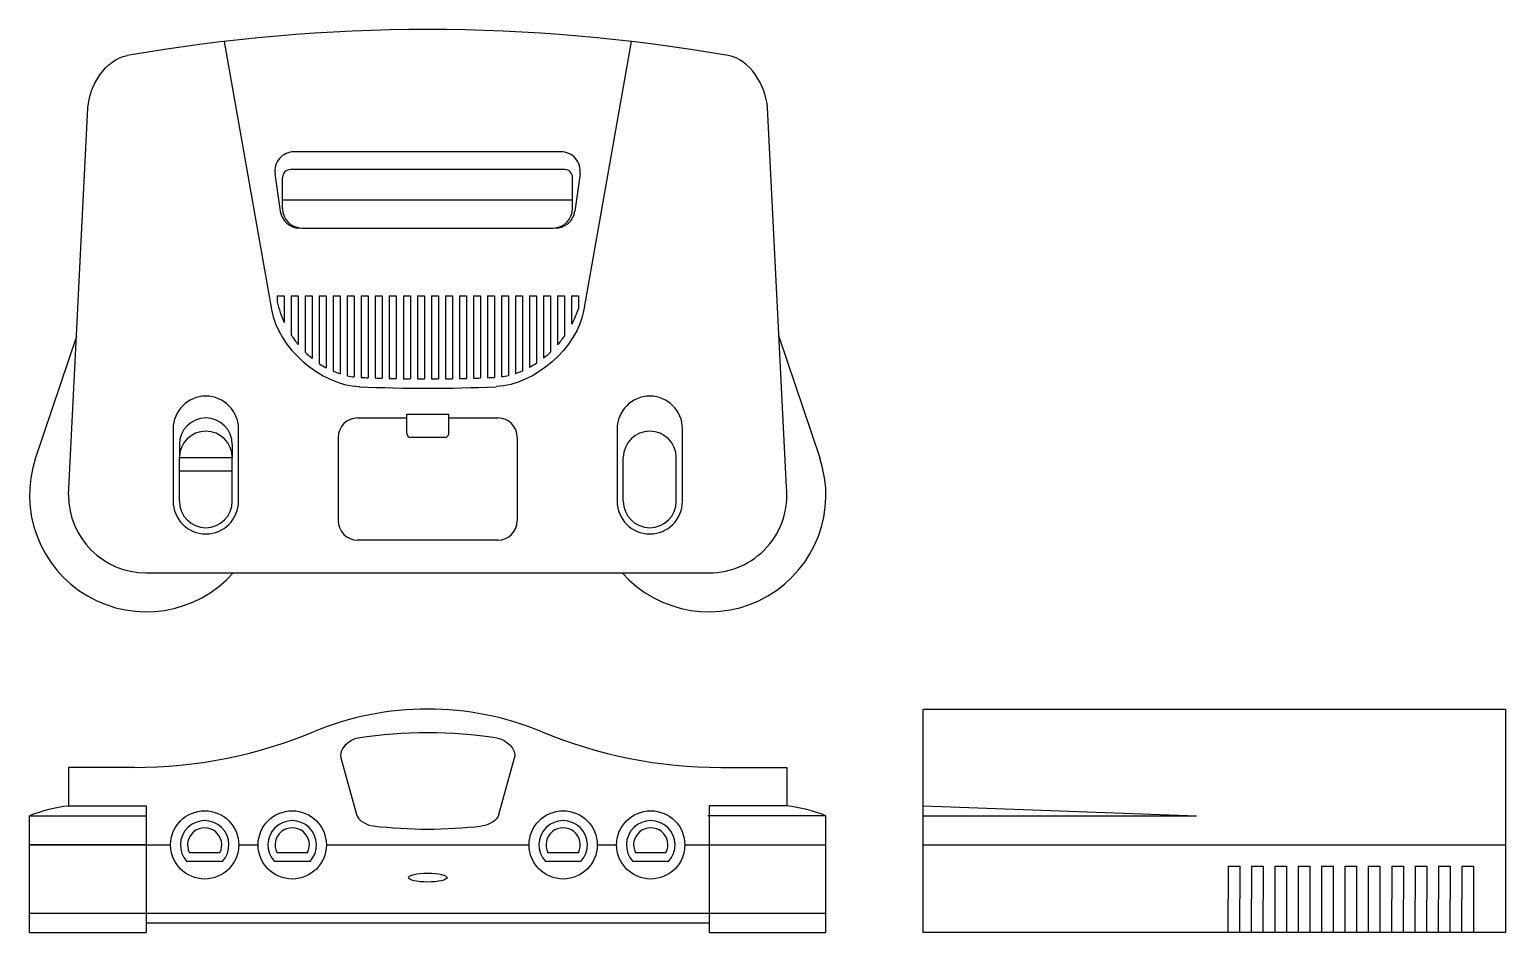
# Model space of a CAD drawing. Header units: inches. Extents: x 1 to 20, y 1 to 12.6.
import ezdxf

# ---------------------------------------------------------------- set-up
doc = ezdxf.new("R2010")
doc.units = ezdxf.units.IN
doc.header["$MEASUREMENT"] = 0

msp = doc.modelspace()

# ---------------------------------------------------------------- linework, layer by layer
for p, q in [((3.5, 12.447), (4.108, 9.002)), ((8.73, 12.447), (8.122, 9.002)), ((1.5, 6.62), (1.751, 11.595)), ((10.725, 6.721), (10.479, 11.595)), ((7.825, 11.03), (4.401, 11.03)), ((4.153, 10.745), (4.22, 10.265)), ((4.251, 10.3), (4.251, 10.7)), ((7.875, 10.8), (4.351, 10.8)), ((7.975, 10.3), (7.975, 10.7)), ((8.073, 10.745), (8.005, 10.265)), ((4.251, 10.41), (7.975, 10.41)), ((4.501, 10.05), (7.725, 10.05)), ((4.182, 9.177), (4.272, 9.177)), ((4.182, 9.177), (4.182, 9.1)), ((4.272, 9.177), (4.272, 8.837)), ((4.362, 9.177), (4.452, 9.177)), ((4.362, 9.177), (4.362, 8.675)), ((4.452, 9.177), (4.452, 8.552)), ((4.542, 9.177), (4.632, 9.177)), ((4.542, 9.177), (4.542, 8.455)), ((4.632, 9.177), (4.632, 8.375)), ((4.722, 9.177), (4.812, 9.177)), ((4.722, 9.177), (4.722, 8.309)), ((4.812, 9.177), (4.812, 8.255)), ((4.902, 9.177), (4.992, 9.177)), ((4.902, 9.177), (4.902, 8.211)), ((4.992, 9.177), (4.992, 8.177)), ((5.082, 9.177), (5.172, 9.177)), ((5.082, 9.177), (5.082, 8.152)), ((5.172, 9.177), (5.172, 8.137)), ((5.262, 9.177), (5.352, 9.177)), ((5.262, 9.177), (5.262, 8.13)), ((5.352, 9.177), (5.352, 8.126)), ((5.442, 9.177), (5.532, 9.177)), ((5.442, 9.177), (5.442, 8.123)), ((5.532, 9.177), (5.532, 8.12)), ((5.622, 9.177), (5.712, 9.177)), ((5.622, 9.177), (5.622, 8.118)), ((5.712, 9.177), (5.712, 8.116)), ((5.802, 9.177), (5.892, 9.177)), ((5.802, 9.177), (5.802, 8.114)), ((5.892, 9.177), (5.892, 8.113)), ((5.982, 9.177), (6.072, 9.177)), ((5.982, 9.177), (5.982, 8.112)), ((6.072, 9.177), (6.072, 8.112)), ((6.162, 9.177), (6.252, 9.177)), ((6.162, 9.177), (6.162, 8.112)), ((6.252, 9.177), (6.252, 8.112)), ((6.342, 9.177), (6.432, 9.177)), ((6.342, 9.177), (6.342, 8.113)), ((6.432, 9.177), (6.432, 8.114)), ((6.522, 9.177), (6.612, 9.177)), ((6.522, 9.177), (6.522, 8.116)), ((6.612, 9.177), (6.612, 8.118)), ((6.702, 9.177), (6.792, 9.177)), ((6.702, 9.177), (6.702, 8.12)), ((6.792, 9.177), (6.792, 8.123)), ((6.882, 9.177), (6.972, 9.177)), ((6.882, 9.177), (6.882, 8.127)), ((6.972, 9.177), (6.972, 8.13)), ((7.062, 9.177), (7.152, 9.177)), ((7.062, 9.177), (7.062, 8.137)), ((7.152, 9.177), (7.152, 8.153)), ((7.242, 9.177), (7.332, 9.177)), ((7.242, 9.177), (7.242, 8.178)), ((7.332, 9.177), (7.332, 8.212)), ((7.422, 9.177), (7.512, 9.177)), ((7.422, 9.177), (7.422, 8.256)), ((7.512, 9.177), (7.512, 8.31)), ((7.602, 9.177), (7.692, 9.177)), ((7.602, 9.177), (7.602, 8.376)), ((7.692, 9.177), (7.692, 8.454)), ((7.782, 9.177), (7.872, 9.177)), ((7.782, 9.177), (7.782, 8.549)), ((7.872, 9.177), (7.872, 8.665)), ((7.962, 9.177), (8.052, 9.177)), ((7.962, 9.177), (7.962, 8.813)), ((8.052, 9.177), (8.052, 9.02)), ((1.603, 8.658), (1.078, 7.097)), ((10.627, 8.658), (11.152, 7.098)), ((5.216, 7.61), (5.846, 7.61)), ((5.846, 7.41), (5.846, 7.66)), ((5.846, 7.66), (6.386, 7.66)), ((6.386, 7.41), (6.386, 7.66)), ((6.386, 7.61), (7.016, 7.61)), ((2.845, 7.47), (2.845, 6.54)), ((3.685, 6.54), (3.685, 7.47)), ((8.548, 7.47), (8.548, 6.54)), ((9.388, 6.54), (9.388, 7.47)), ((2.925, 7.27), (2.925, 7.1)), ((3.605, 7.27), (3.605, 7.1)), ((4.966, 7.36), (4.966, 6.29)), ((6.336, 7.36), (5.896, 7.36)), ((7.266, 7.36), (7.266, 6.29)), ((2.925, 6.54), (2.925, 7.1)), ((2.925, 7.1), (3.605, 7.1)), ((3.605, 6.54), (3.605, 7.1)), ((8.628, 6.54), (8.628, 7.1)), ((9.308, 6.54), (9.308, 7.1)), ((2.925, 6.93), (3.605, 6.93)), ((7.016, 6.04), (5.216, 6.04)), ((2.5, 5.62), (9.73, 5.62)), ((12.48, 1), (12.48, 3.87)), ((12.48, 3.87), (19.96, 3.87)), ((19.96, 3.87), (19.96, 1)), ((4.998, 3.242), (5.2, 2.517)), ((7.03, 2.517), (7.232, 3.242)), ((2.348, 3.12), (1.5, 3.12)), ((1.5, 3.12), (1.5, 2.625)), ((9.882, 3.12), (10.73, 3.12)), ((10.73, 3.12), (10.73, 2.625)), ((1, 1), (1, 2.5)), ((1, 2.5), (2.5, 2.5)), ((1.5, 2.625), (2.5, 2.625)), ((2.5, 2.625), (2.5, 1)), ((11.23, 2.5), (9.715, 2.5)), ((10.73, 2.625), (9.73, 2.625)), ((9.73, 2.625), (9.73, 1)), ((11.23, 1), (11.23, 2.5)), ((12.48, 2.625), (15.99, 2.5)), ((12.48, 2.5), (15.99, 2.5)), ((2.5, 2.125), (1, 2.125)), ((1, 2.125), (2.812, 2.125)), ((3.688, 2.125), (3.938, 2.125)), ((4.812, 2.125), (7.418, 2.125)), ((8.293, 2.125), (8.543, 2.125)), ((9.418, 2.125), (11.23, 2.125)), ((9.73, 2.125), (11.23, 2.125)), ((12.48, 2.125), (19.96, 2.125)), ((3.479, 1.913), (3.021, 1.913)), ((3.446, 2.025), (3.054, 2.025)), ((4.604, 1.913), (4.146, 1.913)), ((4.571, 2.025), (4.179, 2.025)), ((8.084, 1.913), (7.626, 1.913)), ((8.051, 2.025), (7.659, 2.025)), ((9.209, 1.913), (8.751, 1.913)), ((9.176, 2.025), (8.784, 2.025)), ((16.398, 1.852), (16.395, 1.008)), ((16.398, 1.852), (16.548, 1.852)), ((16.548, 1.852), (16.545, 1.008)), ((16.698, 1.852), (16.695, 1.008)), ((16.698, 1.852), (16.848, 1.852)), ((16.848, 1.852), (16.845, 1)), ((16.998, 1.852), (16.995, 1)), ((16.998, 1.852), (17.148, 1.852)), ((17.148, 1.852), (17.145, 1)), ((17.298, 1.852), (17.295, 1)), ((17.298, 1.852), (17.448, 1.852)), ((17.448, 1.852), (17.445, 1)), ((17.598, 1.852), (17.595, 1)), ((17.598, 1.852), (17.748, 1.852)), ((17.748, 1.852), (17.745, 1)), ((17.898, 1.852), (17.895, 1)), ((17.898, 1.852), (18.048, 1.852)), ((18.048, 1.852), (18.045, 1)), ((18.198, 1.852), (18.195, 1)), ((18.198, 1.852), (18.348, 1.852)), ((18.348, 1.852), (18.345, 1)), ((18.498, 1.852), (18.495, 1)), ((18.498, 1.852), (18.648, 1.852)), ((18.648, 1.852), (18.645, 1.001)), ((18.798, 1.852), (18.795, 1.002)), ((18.798, 1.852), (18.948, 1.852)), ((18.948, 1.852), (18.945, 1.001)), ((19.098, 1.852), (19.095, 1)), ((19.098, 1.852), (19.248, 1.852)), ((19.248, 1.852), (19.245, 1)), ((19.398, 1.852), (19.395, 1)), ((19.398, 1.852), (19.548, 1.852)), ((19.548, 1.852), (19.548, 1)), ((1, 1.25), (11.23, 1.25)), ((1, 1), (2.5, 1)), ((2.5, 1.125), (9.73, 1.125)), ((9.73, 1), (11.23, 1)), ((19.96, 1), (12.48, 1))]:
    msp.add_line(p, q)
for centre in [(3.25, 2.125), (4.375, 2.125), (7.855, 2.125), (8.98, 2.125)]:
    msp.add_circle(centre, 0.438)
for centre, radius, start, end in [((6.115, -9.885), 22.485, 80.1129, 99.8871), ((4.401, 10.78), 0.25, 90, 188), ((7.825, 10.78), 0.25, 352, 90), ((4.351, 10.7), 0.1, 90, 180), ((7.875, 10.7), 0.1, 0, 90), ((4.468, 10.3), 0.25, 188, 270), ((4.501, 10.3), 0.25, 180, 270), ((7.725, 10.3), 0.25, 270, 0), ((7.758, 10.3), 0.25, 270, 352), ((6.115, 27.992), 20, 267.4827, 272.5173), ((6.115, 28.112), 20, 267.5551, 267.8131), ((6.115, 28.112), 20, 268.0711, 268.3291), ((6.115, 28.112), 20, 268.587, 268.8449), ((6.115, 28.112), 20, 269.1028, 269.3607), ((6.115, 28.112), 20, 269.6185, 269.8763), ((6.115, 28.112), 20, 270.1342, 270.392), ((6.115, 28.112), 20, 270.6498, 270.9077), ((6.115, 28.112), 20, 271.1656, 271.4235), ((6.115, 28.112), 20, 271.6814, 271.9393), ((6.115, 28.112), 20, 272.1973, 272.4554), ((3.265, 7.47), 0.42, 0, 180), ((8.968, 7.47), 0.42, 0, 180), ((3.265, 7.27), 0.34, 0, 180), ((5.216, 7.36), 0.25, 90, 180), ((7.016, 7.36), 0.25, 0, 90), ((3.265, 7.1), 0.34, 0, 180), ((5.896, 7.41), 0.05, 180, 270), ((6.336, 7.41), 0.05, 270, 360), ((8.968, 7.1), 0.34, 0, 180), ((2.5, 6.62), 1.5, 161.4537, 318.1897), ((9.73, 6.62), 1.5, 221.8103, 18.5831), ((9.73, 6.62), 1, 270, 5.7751), ((2.5, 6.62), 1, 180, 270), ((3.265, 6.54), 0.42, 180, 0), ((3.265, 6.54), 0.34, 180, 0), ((8.968, 6.54), 0.42, 180, 0), ((8.968, 6.54), 0.34, 180, 0), ((5.216, 6.29), 0.25, 180, 270), ((7.016, 6.29), 0.25, 270, 0), ((6.115, 0.034), 3.836, 67.481, 112.519), ((2.348, 9.12), 6, 270, 292.519), ((6.115, -2.435), 6, 81.4278, 98.5722), ((9.882, 9.12), 6, 247.481, 270), ((1.709, 0.727), 1.909, 96.2786, 111.7939), ((10.472, 0.532), 2.109, 68.9443, 82.9842), ((3.25, 2.125), 0.312, 317.1564, 222.8436), ((3.25, 2.125), 0.22, 332.818, 207.182), ((4.375, 2.125), 0.312, 317.1564, 222.8436), ((4.375, 2.125), 0.22, 332.818, 207.182), ((6.115, 8.328), 6, 263.3116, 276.6884), ((7.855, 2.125), 0.312, 317.1564, 222.8436), ((7.855, 2.125), 0.22, 332.818, 207.182), ((8.98, 2.125), 0.312, 317.1564, 222.8436), ((8.98, 2.125), 0.22, 332.818, 207.182)]:
    msp.add_arc(centre, radius, start, end)
msp.add_ellipse((6.115, 1.705), major_axis=(-0.248, 0), ratio=0.229839)
for points in [[(1.751, 11.595), (1.765, 11.874), (1.979, 12.218), (2.254, 12.266)], [(10.479, 11.595), (10.465, 11.874), (10.251, 12.218), (9.976, 12.266)], [(4.108, 9.002), (4.194, 8.509), (4.736, 8.034), (5.237, 8.012)], [(4.182, 9.1), (4.203, 9.007), (4.234, 8.919), (4.272, 8.837)], [(8.122, 9.002), (8.036, 8.509), (7.494, 8.034), (6.993, 8.012)], [(8.052, 9.02), (8.027, 8.948), (7.997, 8.878), (7.962, 8.813)], [(4.362, 8.675), (4.39, 8.632), (4.42, 8.591), (4.452, 8.552)], [(7.872, 8.665), (7.844, 8.624), (7.813, 8.586), (7.782, 8.549)], [(4.542, 8.455), (4.571, 8.427), (4.601, 8.4), (4.632, 8.375)], [(7.692, 8.454), (7.663, 8.427), (7.633, 8.4), (7.602, 8.376)], [(4.722, 8.309), (4.751, 8.289), (4.781, 8.271), (4.812, 8.255)], [(4.902, 8.211), (4.932, 8.198), (4.962, 8.187), (4.992, 8.177)], [(7.152, 8.153), (7.122, 8.146), (7.092, 8.141), (7.062, 8.137)], [(7.332, 8.212), (7.302, 8.199), (7.272, 8.188), (7.242, 8.178)], [(7.512, 8.31), (7.482, 8.291), (7.452, 8.273), (7.422, 8.256)], [(5.082, 8.152), (5.112, 8.145), (5.142, 8.14), (5.172, 8.137)], [(5.221, 3.498), (5.109, 3.481), (4.968, 3.351), (4.998, 3.242)], [(5.221, 3.493), (5.222, 3.493), (5.219, 3.498), (5.221, 3.498)], [(7.009, 3.498), (7.121, 3.481), (7.262, 3.351), (7.232, 3.242)], [(5.2, 2.517), (5.224, 2.433), (5.33, 2.379), (5.416, 2.369)], [(7.03, 2.517), (7.006, 2.433), (6.9, 2.379), (6.814, 2.369)]]:
    msp.add_open_spline(points, degree=3)

doc.saveas('drawing.dxf')
